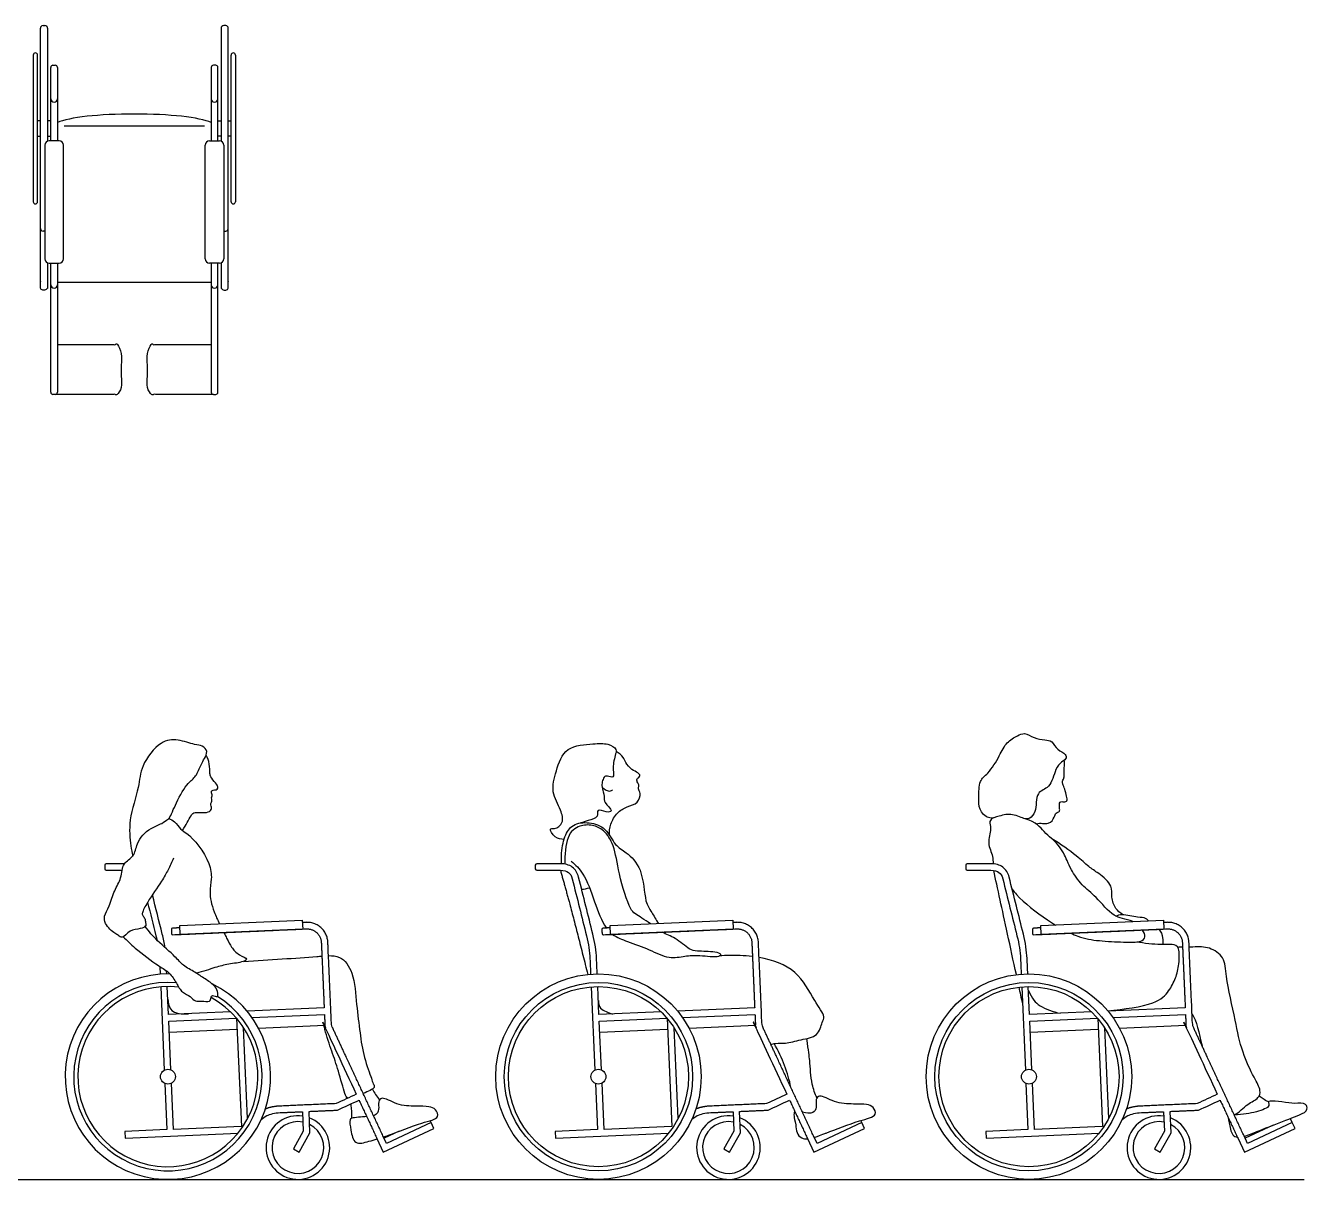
# Model space of a CAD drawing. Header units: millimetres. Extents: x 71.6 to 121.6, y 1.1 to 34.5.
# Drawn here: x 75.735 to 79.448, y 16.104 to 19.447 of the extents above; entities that cross this region are included whole.
import ezdxf

# ---------------------------------------------------------------- set-up
doc = ezdxf.new("R2010")
doc.units = ezdxf.units.MM

msp = doc.modelspace()

# ---------------------------------------------------------------- linework, layer by layer
for p, q in [((75.7774, 19.1717), (75.7691, 19.1717)), ((75.8075, 19.1717), (75.7981, 19.1717)), ((76.2916, 19.1717), (76.301, 19.1717)), ((76.3217, 19.1717), (76.33, 19.1717)), ((75.7691, 19.1273), (75.7774, 19.1273)), ((75.7981, 19.1273), (75.8075, 19.1273)), ((76.301, 19.1273), (76.2916, 19.1273)), ((76.33, 19.1273), (76.3217, 19.1273)), ((76.1233, 16.7209), (76.1243, 16.6987)), ((76.1433, 16.6995), (76.1429, 16.708)), ((76.1259, 16.662), (76.1364, 16.4208)), ((77.3734, 16.662), (77.3839, 16.4208)), ((78.6208, 16.662), (78.6313, 16.4208)), ((76.5996, 16.6014), (76.3761, 16.5916)), ((77.847, 16.6014), (77.6236, 16.5916)), ((79.0945, 16.6014), (78.871, 16.5916)), ((76.9097, 16.2687), (76.9071, 16.2743)), ((78.1572, 16.2687), (78.1544, 16.2746)), ((76.8173, 16.2438), (76.7732, 16.2233)), ((79.3489, 16.261), (79.2681, 16.2233)), ((71.9148, 16.1042), (79.4389, 16.1042))]:
    msp.add_line(p, q)
for points in [[(75.8464, 19.1566), (76.2527, 19.1566)], [(76.2726, 18.703), (76.0496, 18.703), (75.8265, 18.703)], [(76.3281, 16.5895), (76.1485, 16.5817), (76.1449, 16.6628)], [(77.5756, 16.5895), (77.3959, 16.5817), (77.3924, 16.6628)], [(78.8231, 16.5895), (78.6434, 16.5817), (78.6398, 16.6628)], [(76.1554, 16.4217), (76.1493, 16.5626), (76.346, 16.5712), (76.3596, 16.2577), (76.163, 16.2491), (76.1571, 16.3828)], [(76.3902, 16.5731), (76.6004, 16.5823)], [(77.4029, 16.4217), (77.3968, 16.5626), (77.5934, 16.5712), (77.6071, 16.2577), (77.4104, 16.2491), (77.4046, 16.3828)], [(77.6377, 16.5731), (77.8478, 16.5823)], [(78.6504, 16.4217), (78.6442, 16.5626), (78.8409, 16.5712), (78.8546, 16.2577), (78.6579, 16.2491), (78.6521, 16.3828)], [(78.8851, 16.5731), (79.0953, 16.5823)], [(76.1507, 16.5308), (76.3473, 16.5394)], [(76.3777, 16.2803), (76.3663, 16.5431)], [(76.3664, 16.5402), (76.368, 16.5403)], [(76.4093, 16.5421), (76.6018, 16.5505)], [(77.3981, 16.5308), (77.5948, 16.5394)], [(77.6252, 16.2803), (77.6137, 16.5431)], [(77.6138, 16.5402), (77.6155, 16.5403)], [(77.6568, 16.5421), (77.8492, 16.5505)], [(78.6456, 16.5308), (78.8423, 16.5394)], [(78.8727, 16.2803), (78.8612, 16.5431)], [(78.8613, 16.5402), (78.8629, 16.5403)], [(78.9043, 16.5421), (79.0967, 16.5505)], [(76.1381, 16.382), (76.144, 16.2482), (76.0216, 16.2429), (76.0225, 16.2239), (76.3501, 16.2382)], [(77.3856, 16.382), (77.3914, 16.2482), (77.2691, 16.2429), (77.2699, 16.2239), (77.5975, 16.2382)], [(78.633, 16.382), (78.6389, 16.2482), (78.5166, 16.2429), (78.5174, 16.2239), (78.845, 16.2382)], [(76.5367, 16.3003), (76.5392, 16.2435), (76.5104, 16.1928), (76.527, 16.1834)], [(76.527, 16.1834), (76.5584, 16.2388), (76.5558, 16.3011)], [(76.7526, 16.2222), (76.7709, 16.183), (76.9178, 16.2515), (76.9097, 16.2687)], [(76.9097, 16.2687), (76.7801, 16.2083), (76.7699, 16.2302)], [(77.7842, 16.3003), (77.7866, 16.2435), (77.7579, 16.1928), (77.7745, 16.1834)], [(77.7745, 16.1834), (77.8059, 16.2388), (77.8032, 16.3011)], [(78.0001, 16.2222), (78.0184, 16.183), (78.1652, 16.2515), (78.1572, 16.2687)], [(78.1572, 16.2687), (78.0276, 16.2083), (78.0174, 16.2302)], [(79.0317, 16.3003), (79.0341, 16.2435), (79.0053, 16.1928), (79.0219, 16.1834)], [(79.0219, 16.1834), (79.0534, 16.2388), (79.0507, 16.3011)], [(79.2476, 16.2222), (79.2658, 16.183), (79.4127, 16.2515), (79.4047, 16.2687)], [(79.4047, 16.2687), (79.2751, 16.2083), (79.2648, 16.2302)]]:
    msp.add_lwpolyline(points)
for points in [[(76.182, 16.8139), (76.1809, 16.8393), (76.5361, 16.8548), (76.5373, 16.8294)], [(77.4295, 16.8139), (77.4283, 16.8393), (77.7836, 16.8548), (77.7847, 16.8294)], [(78.6769, 16.8139), (78.6758, 16.8393), (79.0311, 16.8548), (79.0322, 16.8294)]]:
    msp.add_lwpolyline(points, close=True)
for centre, radius in [((77.3942, 16.4018), 0.2977), ((78.6417, 16.4018), 0.2977), ((77.3942, 16.4018), 0.2729), ((77.3942, 16.4018), 0.261), ((78.6417, 16.4018), 0.2729), ((78.6417, 16.4018), 0.261), ((76.1468, 16.4018), 0.0216), ((77.3942, 16.4018), 0.0216), ((78.6417, 16.4018), 0.0216)]:
    msp.add_circle(centre, radius)
for centre, radius, start, end in [((75.7849, 19.4397), 0.00748, 90, 180), ((75.7906, 19.4397), 0.00748, 0, 90), ((76.3085, 19.4397), 0.00748, 90, 180), ((76.3142, 19.4397), 0.00748, 0, 90), ((75.7628, 19.362), 0.00635, 90, 180), ((75.7628, 19.362), 0.00635, 0, 90), ((76.3363, 19.362), 0.00635, 90, 180), ((76.3363, 19.362), 0.00635, 0, 90), ((75.8138, 19.326), 0.00635, 90, 180), ((75.8202, 19.326), 0.00635, 360, 90), ((76.2789, 19.326), 0.00635, 90, 180), ((76.2853, 19.326), 0.00635, 0, 90), ((75.817, 19.2353), 0.00952, 180, 0), ((76.2821, 19.2353), 0.00952, 180, 0), ((75.8027, 19.1006), 0.0127, 90, 180), ((75.8313, 19.1006), 0.0127, 0, 90), ((76.2678, 19.1006), 0.0127, 90, 180), ((76.2964, 19.1006), 0.0127, 0, 90), ((75.7628, 18.937), 0.00635, 180, 270), ((75.7628, 18.937), 0.00635, 270, 0), ((76.3363, 18.937), 0.00635, 180, 270), ((76.3363, 18.937), 0.00635, 270, 0), ((75.7849, 18.8593), 0.00748, 180, 270), ((76.3142, 18.8593), 0.00748, 270, 0), ((75.8027, 18.7717), 0.0127, 180, 270), ((75.8313, 18.7717), 0.0127, 270, 0), ((76.2678, 18.7717), 0.0127, 180, 270), ((76.2964, 18.7717), 0.0127, 270, 0), ((75.817, 18.6958), 0.00952, 180, 0), ((76.2821, 18.6958), 0.00952, 180, 0), ((75.8138, 18.3848), 0.00635, 180, 270), ((75.8202, 18.3848), 0.00635, 270, 0), ((76.2789, 18.3848), 0.00635, 180, 270), ((76.2853, 18.3848), 0.00635, 270, 0), ((75.968, 17.0145), 0.00416, 90, 180), ((77.2155, 17.0145), 0.00416, 90, 180), ((78.463, 17.0145), 0.00416, 90, 180), ((75.968, 17.0038), 0.00416, 180, 270), ((77.2155, 17.0038), 0.00416, 180, 270), ((78.463, 17.0038), 0.00416, 180, 270), ((76.1603, 16.8284), 0.00356, 92.5, 182.5), ((77.4078, 16.8284), 0.00356, 92.5, 182.5), ((78.6552, 16.8284), 0.00356, 92.5, 182.5), ((76.1608, 16.8165), 0.00356, 182.5, 272.5), ((77.4083, 16.8165), 0.00356, 182.5, 272.5), ((78.6558, 16.8165), 0.00356, 182.5, 272.5), ((76.1468, 16.4018), 0.2977, 88.8567, 64.547), ((76.1468, 16.4018), 0.2729, 84.9434, 58.2647), ((76.1468, 16.4018), 0.261, 83.0907, 61.3787), ((76.5234, 16.1964), 0.0922, 81.348, 68.9308), ((76.5234, 16.1964), 0.075, 78.7513, 63.0541), ((77.7709, 16.1964), 0.0922, 81.348, 68.9308), ((77.7709, 16.1964), 0.075, 78.7513, 63.0541), ((79.0183, 16.1964), 0.0922, 81.348, 68.9308), ((79.0183, 16.1964), 0.075, 78.7513, 63.0541), ((79.3941, 16.2739), 0.00739, 25, 57.8513)]:
    msp.add_arc(centre, radius, start, end)
for points, degree in [([(75.7774, 18.8593), (75.7774, 19.1495), (75.7774, 19.4397)], 2), ([(75.7849, 19.4471), (75.7877, 19.4471), (75.7906, 19.4471)], 2), ([(75.7981, 19.4397), (75.7981, 19.2761), (75.7981, 19.1125)], 2), ([(76.301, 19.4397), (76.301, 19.2761), (76.301, 19.1125)], 2), ([(76.3142, 19.4471), (76.3114, 19.4471), (76.3085, 19.4471)], 2), ([(76.3217, 18.8593), (76.3217, 19.1495), (76.3217, 19.4397)], 2), ([(75.7564, 19.362), (75.7564, 19.1495), (75.7564, 18.937)], 2), ([(75.7691, 18.937), (75.7691, 19.1495), (75.7691, 19.362)], 2), ([(76.33, 18.937), (76.33, 19.1495), (76.33, 19.362)], 2), ([(76.3427, 19.362), (76.3427, 19.1495), (76.3427, 18.937)], 2), ([(75.8075, 19.1133), (75.8075, 19.2197), (75.8075, 19.326)], 2), ([(75.8138, 19.3324), (75.817, 19.3324), (75.8202, 19.3324)], 2), ([(75.8265, 19.326), (75.8265, 19.2197), (75.8265, 19.1133)], 2), ([(76.2726, 19.326), (76.2726, 19.2197), (76.2726, 19.1133)], 2), ([(76.2853, 19.3324), (76.2821, 19.3324), (76.2789, 19.3324)], 2), ([(76.2916, 19.1133), (76.2916, 19.2197), (76.2916, 19.326)], 2), ([(76.0496, 19.1907), (75.9472, 19.1913), (75.8607, 19.1813), (75.8265, 19.1664)], 3), ([(76.2726, 19.1664), (76.2384, 19.1813), (76.1519, 19.1913), (76.0496, 19.1907)], 3), ([(75.79, 19.1006), (75.79, 18.9362), (75.79, 18.7717)], 2), ([(75.8313, 19.1133), (75.817, 19.1133), (75.8027, 19.1133)], 2), ([(75.844, 18.7717), (75.844, 18.9362), (75.844, 19.1006)], 2), ([(76.2551, 18.7717), (76.2551, 18.9362), (76.2551, 19.1006)], 2), ([(76.2678, 19.1133), (76.2821, 19.1133), (76.2964, 19.1133)], 2), ([(76.3091, 19.1006), (76.3091, 18.9362), (76.3091, 18.7717)], 2), ([(75.79, 18.8518), (75.7875, 18.8518), (75.7849, 18.8518)], 2), ([(76.3091, 18.8518), (76.3116, 18.8518), (76.3142, 18.8518)], 2), ([(75.8027, 18.759), (75.817, 18.759), (75.8313, 18.759)], 2), ([(75.8075, 18.3848), (75.8075, 18.5719), (75.8075, 18.759)], 2), ([(75.8265, 18.759), (75.8265, 18.5719), (75.8265, 18.3848)], 2), ([(76.2964, 18.759), (76.2821, 18.759), (76.2678, 18.759)], 2), ([(76.2726, 18.759), (76.2726, 18.5719), (76.2726, 18.3848)], 2), ([(76.2916, 18.3848), (76.2916, 18.5719), (76.2916, 18.759)], 2), ([(75.8202, 18.3785), (75.817, 18.3785), (75.8138, 18.3785)], 2), ([(76.2789, 18.3785), (76.2821, 18.3785), (76.2853, 18.3785)], 2), ([(75.9639, 17.0145), (75.9639, 17.0127), (75.9639, 17.0091), (75.9639, 17.0055), (75.9639, 17.0038)], 3), ([(76.021, 17.0186), (76.0034, 17.0186), (75.9857, 17.0186), (75.968, 17.0186)], 3), ([(77.2113, 17.0145), (77.2113, 17.0127), (77.2113, 17.0091), (77.2113, 17.0055), (77.2113, 17.0038)], 3), ([(77.2841, 17.0186), (77.2612, 17.0186), (77.2384, 17.0186), (77.2155, 17.0186)], 3), ([(78.4588, 17.0145), (78.4588, 17.0127), (78.4588, 17.0091), (78.4588, 17.0055), (78.4588, 17.0038)], 3), ([(78.5316, 17.0186), (78.5087, 17.0186), (78.4858, 17.0186), (78.463, 17.0186)], 3), ([(75.968, 16.9996), (75.9834, 16.9996), (75.9988, 16.9996), (76.0142, 16.9996)], 3), ([(77.2155, 16.9996), (77.2384, 16.9996), (77.2612, 16.9996), (77.2841, 16.9996)], 3), ([(77.2841, 16.9996), (77.3167, 16.8851), (77.3634, 16.6979)], 2), ([(77.3184, 16.9752), (77.3327, 16.918), (77.3461, 16.864), (77.3596, 16.8101)], 3), ([(77.378, 16.8147), (77.3646, 16.8686), (77.3511, 16.9226), (77.3369, 16.9798)], 3), ([(78.463, 16.9996), (78.4858, 16.9996), (78.5087, 16.9996), (78.5316, 16.9996)], 3), ([(78.5659, 16.9752), (78.5801, 16.918), (78.5936, 16.864), (78.607, 16.8101)], 3), ([(78.6255, 16.8147), (78.6121, 16.8686), (78.5986, 16.9226), (78.5843, 16.9798)], 3), ([(77.3456, 16.9447), (77.3532, 16.9455), (77.3611, 16.9469), (77.3686, 16.9488)], 3), ([(76.088, 16.9067), (76.0961, 16.8741), (76.1041, 16.8421), (76.1121, 16.8101)], 3), ([(76.1306, 16.8147), (76.1212, 16.8523), (76.1118, 16.89), (76.1021, 16.9288)], 3), ([(76.1568, 16.8283), (76.1569, 16.8253), (76.1572, 16.8193), (76.1573, 16.8164)], 2), ([(76.1812, 16.8329), (76.1707, 16.8325), (76.1602, 16.832)], 2), ([(76.161, 16.813), (76.3546, 16.8214), (76.5481, 16.8299)], 2), ([(77.4042, 16.8283), (77.4044, 16.8253), (77.4046, 16.8193), (77.4047, 16.8164)], 2), ([(77.4286, 16.8329), (77.4181, 16.8325), (77.4076, 16.832)], 2), ([(77.4085, 16.813), (77.602, 16.8214), (77.7956, 16.8299)], 2), ([(78.6517, 16.8283), (78.6518, 16.8253), (78.6521, 16.8193), (78.6522, 16.8164)], 2), ([(78.6761, 16.8329), (78.6656, 16.8325), (78.6551, 16.832)], 2), ([(78.6559, 16.813), (78.8495, 16.8214), (79.0431, 16.8299)], 2), ([(76.1121, 16.8101), (76.1132, 16.8058), (76.1141, 16.8016), (76.115, 16.7974)], 3), ([(76.1383, 16.7758), (76.1365, 16.7883), (76.1339, 16.8013), (76.1306, 16.8147)], 3), ([(76.5913, 16.7903), (76.5954, 16.6958), (76.5996, 16.6014)], 2), ([(77.3596, 16.8101), (77.3655, 16.7863), (77.3689, 16.7641), (77.3698, 16.7433)], 3), ([(77.3888, 16.7441), (77.3879, 16.7662), (77.3843, 16.7897), (77.378, 16.8147)], 3), ([(77.5846, 16.8207), (77.5858, 16.819), (77.5869, 16.8174), (77.5881, 16.8158)], 3), ([(77.8388, 16.7903), (77.8429, 16.6958), (77.847, 16.6014)], 2), ([(78.607, 16.8101), (78.6129, 16.7863), (78.6164, 16.7641), (78.6173, 16.7433)], 3), ([(78.6363, 16.7441), (78.6353, 16.7662), (78.6317, 16.7897), (78.6255, 16.8147)], 3), ([(79.0862, 16.7903), (79.0904, 16.6958), (79.0945, 16.6014)], 2), ([(79.0868, 16.7769), (79.0822, 16.7768), (79.0776, 16.7766), (79.073, 16.7764)], 3), ([(77.3698, 16.7433), (77.3704, 16.7284), (77.3711, 16.7135), (77.3717, 16.6987)], 3), ([(77.3908, 16.6995), (77.3901, 16.7144), (77.3895, 16.7293), (77.3888, 16.7441)], 3), ([(78.6173, 16.7433), (78.6179, 16.7284), (78.6186, 16.7135), (78.6192, 16.6987)], 3), ([(78.6382, 16.6995), (78.6376, 16.7144), (78.6369, 16.7293), (78.6363, 16.7441)], 3), ([(78.6228, 16.6159), (78.6197, 16.6305), (78.6164, 16.6457), (78.613, 16.6612)], 3), ([(76.1465, 16.6266), (76.1486, 16.5827), (76.1767, 16.5827), (76.2064, 16.5842)], 3), ([(76.6926, 16.351), (76.6731, 16.3419), (76.6537, 16.3329), (76.6342, 16.3237)], 3), ([(77.94, 16.351), (77.9206, 16.3419), (77.9011, 16.3329), (77.8817, 16.3237)], 3), ([(79.1875, 16.351), (79.168, 16.3419), (79.1486, 16.3329), (79.1291, 16.3237)], 3), ([(76.4717, 16.3165), (76.4472, 16.3155), (76.4293, 16.308)], 2), ([(76.6342, 16.3237), (76.553, 16.3201), (76.4717, 16.3165)], 2), ([(76.5558, 16.3011), (76.5971, 16.3029), (76.6384, 16.3047)], 2), ([(76.6384, 16.3047), (76.6592, 16.3144), (76.6799, 16.3241), (76.7006, 16.3337)], 3), ([(76.7006, 16.3337), (76.7266, 16.278), (76.7526, 16.2222)], 2), ([(77.7192, 16.3165), (77.6947, 16.3155), (77.6767, 16.308)], 2), ([(77.8817, 16.3237), (77.8004, 16.3201), (77.7192, 16.3165)], 2), ([(77.8032, 16.3011), (77.8446, 16.3029), (77.8859, 16.3047)], 2), ([(77.8859, 16.3047), (77.9066, 16.3144), (77.9274, 16.3241), (77.9481, 16.3337)], 3), ([(77.9481, 16.3337), (77.9741, 16.278), (78.0001, 16.2222)], 2), ([(78.9666, 16.3165), (78.9421, 16.3155), (78.9242, 16.308)], 2), ([(79.1291, 16.3237), (79.0479, 16.3201), (78.9666, 16.3165)], 2), ([(79.0507, 16.3011), (79.092, 16.3029), (79.1334, 16.3047)], 2), ([(79.1334, 16.3047), (79.1541, 16.3144), (79.1748, 16.3241), (79.1955, 16.3337)], 3), ([(79.1955, 16.3337), (79.2216, 16.278), (79.2476, 16.2222)], 2), ([(76.4173, 16.2775), (76.4216, 16.2821), (76.4268, 16.2858), (76.4332, 16.2888)], 3), ([(76.4332, 16.2888), (76.4431, 16.2937), (76.4561, 16.2968), (76.4725, 16.2975)], 3), ([(76.4725, 16.2975), (76.5046, 16.2989), (76.5367, 16.3003)], 2), ([(77.6647, 16.2775), (77.6691, 16.2821), (77.6743, 16.2858), (77.6806, 16.2888)], 3), ([(77.6806, 16.2888), (77.6906, 16.2937), (77.7036, 16.2968), (77.72, 16.2975)], 3), ([(77.72, 16.2975), (77.7521, 16.2989), (77.7842, 16.3003)], 2), ([(78.9122, 16.2775), (78.9165, 16.2821), (78.9217, 16.2858), (78.9281, 16.2888)], 3), ([(78.9281, 16.2888), (78.938, 16.2937), (78.951, 16.2968), (78.9675, 16.2975)], 3), ([(78.9675, 16.2975), (78.9996, 16.2989), (79.0317, 16.3003)], 2), ([(79.4047, 16.2687), (79.4027, 16.2729), (79.4008, 16.277)], 2)]:
    msp.add_open_spline(points, degree=degree)
for points, weights, knots in [([(75.7981, 18.7599), (75.7981, 18.7252), (75.7981, 18.6881), (75.7981, 18.6806), (75.7849, 18.6806), (75.7774, 18.6806), (75.7774, 18.6881), (75.7774, 18.7803), (75.7776, 18.8593)], [1, 1, 1, 0.707106781187, 1, 0.707106781187, 1, 1, 0.924778180912], [3.18044, 3.18044, 3.18044, 3.948312, 3.948312, 4.009922, 4.009922, 4.048558, 4.048558, 5.956621, 5.956621, 5.956621]), ([(76.301, 18.7599), (76.301, 18.7252), (76.301, 18.6881), (76.301, 18.6806), (76.3142, 18.6806), (76.3217, 18.6806), (76.3217, 18.6881), (76.3217, 18.7803), (76.3215, 18.8593)], [1, 1, 1, 0.707106781187, 1, 0.707106781187, 1, 1, 0.924778180912], [3.18044, 3.18044, 3.18044, 3.948312, 3.948312, 4.009922, 4.009922, 4.048558, 4.048558, 5.956621, 5.956621, 5.956621]), ([(75.8265, 18.523), (75.9143, 18.5231), (76.0008, 18.5231), (76.0115, 18.5231), (76.0115, 18.5123), (76.0115, 18.4508), (76.0115, 18.3893), (76.0115, 18.3785), (76.0008, 18.3785), (75.9143, 18.3785), (75.8202, 18.3785)], [0.958261583788, 1, 1, 0.707106781187, 1, 1, 1, 0.707106781187, 1, 1, 1], [0, 0, 0, 3.383725, 3.383725, 3.439271, 3.439271, 3.843325, 3.843325, 3.898871, 3.898871, 7.282596, 7.282596, 7.282596]), ([(76.2789, 18.3785), (76.1848, 18.3785), (76.0983, 18.3785), (76.0876, 18.3785), (76.0876, 18.3893), (76.0876, 18.4508), (76.0876, 18.5123), (76.0876, 18.5231), (76.0983, 18.5231), (76.1848, 18.5231), (76.2726, 18.523)], [1, 1, 1, 0.707106781187, 1, 1, 1, 0.707106781187, 1, 1, 0.958261583788], [-7.333824, -7.333824, -7.333824, -3.950099, -3.950099, -3.894552, -3.894552, -3.490499, -3.490499, -3.434952, -3.434952, -0.051227, -0.051227, -0.051227]), ([(76.7699, 16.2302), (76.6954, 16.3901), (76.6209, 16.5499), (76.6156, 16.6705), (76.6103, 16.7911), (76.6077, 16.8515), (76.5473, 16.8489), (76.5419, 16.8487), (76.5364, 16.8484)], [1, 1, 1, 1, 1, 0.707106781187, 1, 1, 1], [2.221813, 2.221813, 2.221813, 3.786974, 3.786974, 4.181544, 4.181544, 4.536545, 4.536545, 4.568373, 4.568373, 4.568373]), ([(78.0174, 16.2302), (77.9429, 16.3901), (77.8683, 16.5499), (77.8631, 16.6705), (77.8578, 16.7911), (77.8552, 16.8515), (77.7948, 16.8489), (77.7893, 16.8487), (77.7839, 16.8484)], [1, 1, 1, 1, 1, 0.707106781187, 1, 1, 1], [2.221813, 2.221813, 2.221813, 3.786974, 3.786974, 4.181544, 4.181544, 4.536545, 4.536545, 4.568373, 4.568373, 4.568373]), ([(79.2648, 16.2302), (79.1903, 16.3901), (79.1158, 16.5499), (79.1105, 16.6705), (79.1053, 16.7911), (79.1026, 16.8515), (79.0422, 16.8489), (79.0368, 16.8487), (79.0313, 16.8484)], [1, 1, 1, 1, 1, 0.707106781187, 1, 1, 1], [2.221813, 2.221813, 2.221813, 3.786974, 3.786974, 4.181544, 4.181544, 4.536545, 4.536545, 4.568373, 4.568373, 4.568373])]:
    msp.add_rational_spline(points, weights, degree=2, knots=knots)
for points, degree, knots in [([(78.6308, 17.1491), (78.6362, 17.148), (78.6448, 17.1498), (78.6652, 17.1686), (78.6594, 17.2295), (78.705, 17.2361), (78.7171, 17.2924), (78.7341, 17.3139), (78.7503, 17.3206), (78.7497, 17.3392), (78.7221, 17.3469), (78.7103, 17.3759), (78.6868, 17.3771), (78.6567, 17.3822), (78.6289, 17.3999), (78.6077, 17.3895), (78.5745, 17.3707), (78.5571, 17.3314), (78.5252, 17.2794), (78.4954, 17.2604), (78.4975, 17.2105), (78.4948, 17.1765), (78.5241, 17.1451), (78.5563, 17.1578), (78.5936, 17.166), (78.6217, 17.1511), (78.6308, 17.1491)], 3, [0, 0, 0, 0, 0.212549, 0.497345, 0.911231, 1.259934, 1.677952, 1.978856, 2.204139, 2.409428, 2.70538, 3.010762, 3.276931, 3.603308, 3.923548, 4.192276, 4.540131, 4.920702, 5.367355, 5.698876, 6.084336, 6.423017, 6.763896, 7.089432, 7.451695, 7.812131, 7.812131, 7.812131, 7.812131]), ([(76.1627, 17.0348), (76.1582, 17.0233), (76.1473, 16.9996), (76.1286, 16.9675), (76.0887, 16.9099), (76.0717, 16.8784), (76.0729, 16.868), (76.0813, 16.8606), (76.081, 16.8479), (76.0855, 16.8377), (76.0652, 16.8287), (76.0366, 16.8285), (76.0155, 16.7997), (76.0029, 16.8124), (75.9922, 16.8156), (75.9627, 16.8443), (75.9612, 16.8674), (75.9782, 16.8969), (75.9906, 16.9419), (76.0134, 16.9759), (76.0141, 17.0221), (76.0505, 17.0378), (76.056, 17.0771), (76.0733, 17.1027), (76.097, 17.1228), (76.1284, 17.1336), (76.1457, 17.1475), (76.1527, 17.1514), (76.1715, 17.1987), (76.2027, 17.253), (76.2288, 17.2698), (76.2426, 17.3063), (76.2524, 17.3228), (76.264, 17.3442), (76.2462, 17.3626), (76.2228, 17.3626), (76.1752, 17.3814), (76.1226, 17.3754), (76.0665, 17.3027), (76.0649, 17.2397), (76.0312, 17.1473), (76.0377, 17.0771), (76.0427, 17.0503), (76.0449, 17.0411)], 3, [0, 0, 0, 0, 0.348939, 0.703776, 1.189588, 1.524868, 1.69074, 1.872435, 2.073932, 2.241803, 2.483745, 2.798098, 3.10669, 3.305058, 3.503636, 3.859415, 4.124284, 4.450914, 4.843259, 5.211562, 5.578808, 5.912543, 6.259353, 6.575451, 6.891479, 7.225303, 7.484248, 7.63599, 8.033566, 8.495097, 8.811104, 9.156104, 9.416485, 9.677775, 9.935003, 10.20912, 10.610624, 11.015755, 11.537646, 11.996707, 12.560551, 13.056779, 13.31619, 13.31619, 13.31619, 13.31619]), ([(77.2946, 17.0894), (77.2858, 17.0895), (77.2688, 17.0915), (77.2485, 17.1238), (77.2695, 17.1177), (77.2955, 17.1378), (77.2857, 17.1768), (77.2553, 17.2267), (77.2715, 17.2875), (77.2962, 17.3618), (77.3786, 17.3655), (77.4193, 17.3692), (77.4497, 17.3522), (77.4445, 17.3388), (77.4398, 17.3193), (77.4333, 17.2962), (77.4422, 17.2645), (77.4196, 17.2742), (77.4099, 17.2708), (77.4047, 17.255), (77.4037, 17.241), (77.4128, 17.2127), (77.4087, 17.1959), (77.44, 17.1706), (77.4159, 17.1662), (77.3872, 17.181), (77.3963, 17.1512), (77.3627, 17.1442), (77.35, 17.1387), (77.3426, 17.1369)], 3, [0, 0, 0, 0, 0.295374, 0.588176, 0.787241, 1.088694, 1.432896, 1.862128, 2.312033, 2.792962, 3.284829, 3.662629, 3.962999, 4.192135, 4.192135, 4.610597, 4.88521, 5.115042, 5.291378, 5.512145, 5.733089, 6.036517, 6.278565, 6.58619, 6.803764, 7.085925, 7.321607, 7.628573, 7.902904, 7.902904, 7.902904, 7.902904]), ([(76.1893, 17.1148), (76.1949, 17.1245), (76.203, 17.138), (76.2132, 17.1577), (76.221, 17.168), (76.2422, 17.1675), (76.264, 17.166), (76.2761, 17.178), (76.2687, 17.1932), (76.2762, 17.2012), (76.2714, 17.2099), (76.2774, 17.2147), (76.2717, 17.2263), (76.2733, 17.2312), (76.2822, 17.2325), (76.2904, 17.2338), (76.2931, 17.2417), (76.2851, 17.2533), (76.2697, 17.27), (76.2682, 17.2804), (76.2686, 17.309), (76.2618, 17.3254), (76.2576, 17.3336)], 3, [0.031247, 0.031247, 0.031247, 0.031247, 0.291504, 0.564998, 0.758034, 1.013862, 1.283338, 1.492301, 1.70914, 1.883205, 2.044448, 2.184374, 2.361232, 2.476755, 2.643046, 2.801657, 2.960737, 3.177365, 3.446057, 3.630445, 3.928699, 4.229222, 4.229222, 4.229222, 4.229222]), ([(77.4264, 17.1011), (77.4257, 17.1119), (77.4277, 17.134), (77.4472, 17.1679), (77.4765, 17.185), (77.5098, 17.1922), (77.5182, 17.2227), (77.5083, 17.2349), (77.5128, 17.2452), (77.5078, 17.2532), (77.504, 17.2631), (77.5111, 17.2686), (77.5162, 17.2745), (77.508, 17.284), (77.4903, 17.29), (77.4717, 17.312), (77.4678, 17.3276), (77.4533, 17.3396), (77.4454, 17.3435)], 3, [0, 0, 0, 0, 0.326597, 0.677291, 1.009469, 1.333239, 1.627746, 1.841185, 2.01639, 2.189852, 2.365439, 2.527337, 2.671835, 2.851301, 3.104075, 3.40352, 3.635009, 3.928552, 3.928552, 3.928552, 3.928552]), ([(78.662, 17.1347), (78.6705, 17.136), (78.6751, 17.1362), (78.6855, 17.1347), (78.7034, 17.1339), (78.7159, 17.1531), (78.7187, 17.1664), (78.7322, 17.1699), (78.7299, 17.1808), (78.729, 17.2007), (78.7426, 17.1974), (78.7547, 17.1995), (78.7499, 17.2155), (78.7466, 17.2343), (78.7391, 17.2489), (78.7377, 17.2584), (78.7458, 17.2647), (78.7427, 17.2963), (78.7455, 17.3049), (78.7447, 17.3141), (78.7436, 17.3182)], 3, [0, 0, 0, 0, 0.205278, 0.205278, 0.382147, 0.681334, 0.895013, 1.09093, 1.279028, 1.517262, 1.715914, 1.901421, 2.118711, 2.387886, 2.629429, 2.801603, 2.969081, 3.438184, 3.62146, 3.834739, 3.834739, 3.834739, 3.834739]), ([(77.435, 17.2328), (77.4324, 17.2307), (77.4262, 17.2249), (77.4097, 17.2342), (77.4051, 17.2409)], 3, [0, 0, 0, 0, 0.1809381, 0.4635663, 0.4635663, 0.4635663, 0.4635663]), ([(76.1491, 17.1498), (76.155, 17.1472), (76.1675, 17.1417), (76.184, 17.1161), (76.2121, 17.104), (76.2657, 17.036), (76.2753, 16.9775), (76.2654, 16.9342), (76.2749, 16.8909), (76.2906, 16.8558), (76.2962, 16.8443)], 3, [0, 0, 0, 0, 0.251963, 0.559057, 0.871857, 1.807584, 2.231761, 2.566114, 2.995709, 3.219195, 3.219195, 3.219195, 3.219195]), ([(77.287, 17.0186), (77.2868, 17.0264), (77.2871, 17.0557), (77.2937, 17.0967), (77.3181, 17.1358), (77.3688, 17.1406), (77.4175, 17.1242), (77.4408, 17.0707), (77.477, 17.052), (77.5247, 17.0042), (77.5272, 16.9089), (77.5453, 16.8838), (77.561, 16.857), (77.5682, 16.8454)], 3, [0.645983, 0.645983, 0.645983, 0.645983, 0.805155, 1.233735, 1.600276, 1.990733, 2.39118, 2.810481, 3.170046, 3.629672, 4.17264, 4.526064, 4.787366, 4.787366, 4.787366, 4.787366]), ([(77.5454, 16.8444), (77.5269, 16.8575), (77.5004, 16.8728), (77.4836, 16.8884), (77.4512, 16.9922), (77.4425, 17.0691), (77.4124, 17.1163), (77.3775, 17.1325), (77.3379, 17.1308), (77.3009, 17.1049), (77.2964, 17.0443), (77.297, 17.0176)], 3, [6.249398, 6.249398, 6.249398, 6.249398, 6.644706, 6.918426, 7.510648, 8.041874, 8.455802, 8.803594, 9.154062, 9.555086, 9.951292, 9.951292, 9.951292, 9.951292]), ([(78.5385, 17.1518), (78.5343, 17.1492), (78.524, 17.1411), (78.5355, 17.1189), (78.518, 17.0772), (78.5371, 17.0474), (78.5378, 17.026), (78.5377, 17.0184)], 3, [0, 0, 0, 0, 0.223279, 0.484176, 0.86155, 1.222611, 1.402635, 1.402635, 1.402635, 1.402635]), ([(78.943, 16.8509), (78.9198, 16.8595), (78.8843, 16.8621), (78.8378, 16.9245), (78.7953, 16.9538), (78.7632, 17.0007), (78.7527, 17.0275), (78.7294, 17.0765), (78.6866, 17.1064), (78.6632, 17.1397), (78.6308, 17.1491)], 3, [3.877084, 3.877084, 3.877084, 3.877084, 4.289334, 4.797478, 5.237617, 5.668839, 5.990022, 6.415782, 6.845051, 7.211888, 7.211888, 7.211888, 7.211888]), ([(78.9129, 16.8719), (78.9055, 16.8762), (78.8914, 16.8872), (78.8786, 16.9223), (78.8864, 16.9566), (78.8431, 16.9917), (78.814, 17.0097), (78.7786, 17.044), (78.7328, 17.0759), (78.7084, 17.0907)], 3, [0, 0, 0, 0, 0.293789, 0.63311, 0.957584, 1.36761, 1.712698, 2.111796, 2.648761, 2.648761, 2.648761, 2.648761]), ([(77.3369, 16.9798), (77.3338, 16.9919), (77.3277, 17.0022), (77.3184, 17.0089), (77.3092, 17.0156), (77.2974, 17.0186), (77.2841, 17.0186)], 3, [13.6211591, 13.6211591, 13.6211591, 13.6211591, 13.7242037, 13.7242037, 13.7242037, 13.8272484, 13.8272484, 13.8272484, 13.8272484]), ([(77.315, 17.0264), (77.3279, 17.0154), (77.3544, 16.9905), (77.3817, 16.9132), (77.403, 16.8525), (77.4175, 16.8324)], 3, [0, 0, 0, 0, 0.408277, 0.942576, 1.423902, 1.423902, 1.423902, 1.423902]), ([(78.5843, 16.9798), (78.5813, 16.9919), (78.5751, 17.0022), (78.5659, 17.0089), (78.5566, 17.0156), (78.5449, 17.0186), (78.5316, 17.0186)], 3, [13.6211591, 13.6211591, 13.6211591, 13.6211591, 13.7242037, 13.7242037, 13.7242037, 13.8272484, 13.8272484, 13.8272484, 13.8272484]), ([(77.2841, 16.9996), (77.2946, 16.9996), (77.302, 16.9973), (77.3072, 16.9935), (77.3125, 16.9897), (77.3162, 16.9841), (77.3184, 16.9752)], 3, [14.4087141, 14.4087141, 14.4087141, 14.4087141, 14.5117588, 14.5117588, 14.5117588, 14.6148034, 14.6148034, 14.6148034, 14.6148034]), ([(78.5316, 16.9996), (78.542, 16.9996), (78.5494, 16.9973), (78.5547, 16.9935), (78.5599, 16.9897), (78.5636, 16.9841), (78.5659, 16.9752)], 3, [14.4087141, 14.4087141, 14.4087141, 14.4087141, 14.5117588, 14.5117588, 14.5117588, 14.6148034, 14.6148034, 14.6148034, 14.6148034]), ([(78.6052, 16.6973), (78.5879, 16.7768), (78.5577, 16.9164), (78.5456, 16.9718), (78.5397, 16.9991)], 3, [0.260049, 0.260049, 0.260049, 0.260049, 0.998296, 1.505432, 1.505432, 1.505432, 1.505432]), ([(78.593, 16.9452), (78.5968, 16.94), (78.6213, 16.9097), (78.6704, 16.8721), (78.7113, 16.8459), (78.7192, 16.8412)], 3, [0.3615884, 0.3615884, 0.3615884, 0.3615884, 0.4911889, 1.1136946, 1.2641174, 1.2641174, 1.2641174, 1.2641174]), ([(78.8935, 16.8672), (78.8995, 16.8695), (78.9117, 16.8756), (78.957, 16.8621), (78.9761, 16.865), (78.9857, 16.8558), (78.9884, 16.8529)], 3, [0, 0, 0, 0, 0.255484, 0.646426, 0.931617, 1.045746, 1.045746, 1.045746, 1.045746]), ([(76.0173, 16.8069), (76.0286, 16.7957), (76.0501, 16.7745), (76.119, 16.7218), (76.1516, 16.7048), (76.1717, 16.6733), (76.1864, 16.6444), (76.2124, 16.6366), (76.2257, 16.6174), (76.2433, 16.6226), (76.27, 16.6159), (76.2713, 16.6316), (76.2753, 16.6401), (76.2939, 16.6275), (76.2906, 16.6515), (76.2821, 16.6665), (76.2535, 16.6856), (76.2258, 16.7046), (76.1898, 16.723), (76.1685, 16.7507), (76.1145, 16.7951), (76.0921, 16.8225), (76.0807, 16.8369)], 3, [0, 0, 0, 0, 0.394578, 0.92223, 1.28169, 1.623677, 1.943577, 2.23395, 2.489838, 2.727154, 3.002934, 3.200818, 3.349425, 3.561614, 3.785927, 4.03377, 4.361355, 4.701907, 5.063248, 5.405127, 5.877276, 6.302194, 6.302194, 6.302194, 6.302194]), ([(78.7625, 16.8176), (78.7696, 16.8143), (78.7988, 16.8021), (78.8448, 16.7947), (78.9135, 16.7918), (78.9647, 16.79), (78.9809, 16.805), (78.9755, 16.8199), (78.9711, 16.8267)], 3, [1.548594, 1.548594, 1.548594, 1.548594, 1.693925, 2.158817, 2.647966, 3.058011, 3.297527, 3.530143, 3.530143, 3.530143, 3.530143]), ([(79.0179, 16.8288), (79.0247, 16.8221), (79.0303, 16.8037), (79.0301, 16.7911), (79.0291, 16.7846)], 3, [1.4789437, 1.4789437, 1.4789437, 1.4789437, 1.783077, 2.0539604, 2.0539604, 2.0539604, 2.0539604]), ([(76.3091, 16.8194), (76.3123, 16.8122), (76.3216, 16.7944), (76.3307, 16.7763), (76.3493, 16.7547), (76.3812, 16.7428), (76.3623, 16.7326), (76.3212, 16.7286), (76.2832, 16.7181), (76.2487, 16.7065), (76.2292, 16.7017)], 3, [3.403291, 3.403291, 3.403291, 3.403291, 3.519889, 3.836943, 4.196293, 4.483782, 4.680592, 5.052357, 5.419224, 5.843481, 5.843481, 5.843481, 5.843481]), ([(77.4353, 16.8141), (77.4482, 16.8046), (77.4833, 16.7919), (77.5406, 16.7712), (77.5975, 16.7419), (77.6455, 16.7519), (77.6853, 16.755), (77.7409, 16.7463), (77.7528, 16.7576), (77.7288, 16.7643), (77.6808, 16.7647), (77.6574, 16.7691), (77.6164, 16.8059), (77.5908, 16.8138), (77.579, 16.8204)], 3, [1.601029, 1.601029, 1.601029, 1.601029, 1.950101, 2.417879, 2.857742, 3.246721, 3.624248, 4.04734, 4.210226, 4.455267, 4.859919, 5.145362, 5.534542, 5.900685, 5.900685, 5.900685, 5.900685]), ([(78.8703, 16.5925), (78.9168, 16.5973), (79.0127, 16.6098), (79.0473, 16.6491), (79.0675, 16.6856), (79.0772, 16.7269), (79.0789, 16.7786), (79.0581, 16.7865), (79.0223, 16.7829), (78.9759, 16.7879), (78.9529, 16.7919)], 3, [5.255551, 5.255551, 5.255551, 5.255551, 5.806053, 6.258156, 6.666347, 7.042957, 7.422561, 7.758752, 8.11716, 8.604645, 8.604645, 8.604645, 8.604645]), ([(76.3665, 16.7358), (76.4037, 16.7381), (76.4767, 16.7431), (76.553, 16.7474), (76.5883, 16.7509), (76.593, 16.7513)], 3, [0, 0, 0, 0, 0.604747, 1.179017, 1.270289, 1.270289, 1.270289, 1.270289]), ([(76.612, 16.7524), (76.6237, 16.7526), (76.6535, 16.7493), (76.687, 16.7009), (76.6928, 16.6101), (76.7033, 16.5295), (76.7128, 16.4596), (76.7366, 16.3985), (76.7405, 16.3823), (76.75, 16.3682), (76.727, 16.359), (76.7126, 16.3532)], 3, [1.397289, 1.397289, 1.397289, 1.397289, 1.640648, 2.077931, 2.625074, 3.144216, 3.634553, 4.088904, 4.321303, 4.510211, 4.83134, 4.83134, 4.83134, 4.83134]), ([(77.8405, 16.7498), (77.8158, 16.7527), (77.7748, 16.7535), (77.7552, 16.7522), (77.7446, 16.7515)], 3, [8.0313093, 8.0313093, 8.0313093, 8.0313093, 8.4445717, 8.7682565, 8.7682565, 8.7682565, 8.7682565]), ([(79.2367, 16.2907), (79.2501, 16.2978), (79.2727, 16.3243), (79.3079, 16.3371), (79.3149, 16.3638), (79.293, 16.3988), (79.2554, 16.4799), (79.2403, 16.5667), (79.2116, 16.6871), (79.2112, 16.7472), (79.1643, 16.7792), (79.1309, 16.7777), (79.1095, 16.7773), (79.1059, 16.7773)], 3, [2.926595, 2.926595, 2.926595, 2.926595, 3.329001, 3.66993, 3.937535, 4.294488, 4.748038, 5.299765, 5.980564, 6.412875, 6.806903, 7.204011, 7.283119, 7.283119, 7.283119, 7.283119]), ([(77.8936, 16.4956), (77.8983, 16.4965), (77.9149, 16.5005), (77.9361, 16.4959), (77.981, 16.5107), (78.0313, 16.5156), (78.0413, 16.5593), (78.0528, 16.5766), (78.0162, 16.6257), (77.972, 16.715), (77.8995, 16.74), (77.8597, 16.7471)], 3, [4.511984, 4.511984, 4.511984, 4.511984, 4.630491, 4.940454, 5.33339, 5.727185, 6.084571, 6.324737, 6.746936, 7.321045, 7.925722, 7.925722, 7.925722, 7.925722]), ([(78.6404, 16.651), (78.6511, 16.6275), (78.6695, 16.6041), (78.7119, 16.5894), (78.7324, 16.5855)], 3, [3.483755, 3.483755, 3.483755, 3.483755, 3.9181522, 4.4060876, 4.4060876, 4.4060876, 4.4060876]), ([(77.3942, 16.6222), (77.3939, 16.6147), (77.3977, 16.5979), (77.4168, 16.591), (77.4284, 16.5853), (77.4346, 16.5833)], 3, [0, 0, 0, 0, 0.2724814, 0.5211366, 0.7746066, 0.7746066, 0.7746066, 0.7746066]), ([(76.6004, 16.5823), (76.6012, 16.5638), (76.602, 16.5452), (76.6473, 16.4481), (76.6926, 16.351)], 2, [-1.54386844, -1.54386844, -1.54386844, -1.48369301, -1.48369301, -1.48027885, -1.48027885, -1.48027885]), ([(77.8478, 16.5823), (77.8487, 16.5638), (77.8495, 16.5452), (77.8948, 16.4481), (77.94, 16.351)], 2, [-1.54386844, -1.54386844, -1.54386844, -1.48369301, -1.48369301, -1.48027885, -1.48027885, -1.48027885]), ([(79.0953, 16.5823), (79.0961, 16.5638), (79.0969, 16.5452), (79.1422, 16.4481), (79.1875, 16.351)], 2, [-1.54386844, -1.54386844, -1.54386844, -1.48369301, -1.48369301, -1.48027885, -1.48027885, -1.48027885]), ([(79.1143, 16.5842), (79.1275, 16.5635), (79.1338, 16.5279), (79.1437, 16.4902), (79.1438, 16.4899)], 3, [1.0555212, 1.0555212, 1.0555212, 1.0555212, 1.532591, 1.5364851, 1.5364851, 1.5364851, 1.5364851]), ([(76.6677, 16.3394), (76.6642, 16.3415), (76.6574, 16.3576), (76.6409, 16.4207), (76.6221, 16.4743), (76.6053, 16.5225), (76.5999, 16.5465), (76.5991, 16.5504)], 3, [5.278134, 5.278134, 5.278134, 5.278134, 5.480144, 5.949581, 6.396146, 6.861207, 6.952321, 6.952321, 6.952321, 6.952321]), ([(77.9519, 16.3706), (77.9476, 16.392), (77.9357, 16.4344), (77.9153, 16.4773), (77.9034, 16.4976)], 3, [0, 0, 0, 0, 0.4644292, 0.9462488, 0.9462488, 0.9462488, 0.9462488]), ([(78.0278, 16.3407), (78.0213, 16.3517), (78.0102, 16.3863), (78.0075, 16.4448), (78.0033, 16.4746), (77.9982, 16.5122)], 3, [5.556248, 5.556248, 5.556248, 5.556248, 5.866877, 6.341639, 6.665494, 6.665494, 6.665494, 6.665494]), ([(76.7395, 16.3659), (76.7422, 16.3605), (76.7483, 16.3501), (76.7561, 16.34), (76.7604, 16.3352)], 3, [0, 0, 0, 0, 0.2425723, 0.4934164, 0.4934164, 0.4934164, 0.4934164]), ([(78.0198, 16.2251), (78.0441, 16.235), (78.076, 16.2459), (78.1442, 16.2746), (78.2048, 16.2862), (78.191, 16.315), (78.1706, 16.323), (78.1313, 16.322), (78.0794, 16.3239), (78.0358, 16.3524), (78.0226, 16.3352), (78.0281, 16.3135), (78.0203, 16.2982), (78.0051, 16.2954), (77.9999, 16.2955), (77.9852, 16.2992)], 3, [7.903707, 7.903707, 7.903707, 7.903707, 8.011084, 8.605584, 9.019657, 9.282313, 9.550485, 9.913627, 10.350463, 10.746658, 10.966109, 11.24003, 11.495304, 11.579744, 11.827789, 11.827789, 11.827789, 11.827789]), ([(79.3365, 16.3293), (79.3285, 16.3313), (79.3206, 16.3376), (79.3128, 16.3425), (79.3084, 16.3453)], 3, [0.0706801, 0.0706801, 0.0706801, 0.0706801, 0.3291515, 0.5567804, 0.5567804, 0.5567804, 0.5567804]), ([(76.6797, 16.2811), (76.6799, 16.2904), (76.6796, 16.3042), (76.678, 16.3183), (76.6774, 16.3229)], 3, [0, 0, 0, 0, 0.3035554, 0.4493805, 0.4493805, 0.4493805, 0.4493805]), ([(76.7714, 16.2271), (76.7761, 16.2286), (76.808, 16.2396), (76.8762, 16.2683), (76.9368, 16.2799), (76.923, 16.3087), (76.9026, 16.3167), (76.8633, 16.3157), (76.8114, 16.3176), (76.7678, 16.3461), (76.7546, 16.3288), (76.7601, 16.3072), (76.7534, 16.294), (76.743, 16.288)], 3, [7.140311, 7.140311, 7.140311, 7.140311, 7.247418, 7.840414, 8.253441, 8.515433, 8.782927, 9.145151, 9.580883, 9.976077, 10.194972, 10.468201, 10.722831, 10.722831, 10.722831, 10.722831]), ([(79.2656, 16.2286), (79.2716, 16.2307), (79.3115, 16.2467), (79.4147, 16.2859), (79.4506, 16.3022), (79.4449, 16.3278), (79.41, 16.3221), (79.3815, 16.3284), (79.3334, 16.3331), (79.3362, 16.3255), (79.3392, 16.3132), (79.3013, 16.2978), (79.2612, 16.2922), (79.2374, 16.2911)], 3, [1.152915, 1.152915, 1.152915, 1.152915, 1.34822, 2.333018, 2.683632, 2.905638, 3.244998, 3.592778, 3.86347, 4.099061, 4.244017, 4.697188, 5.181637, 5.181637, 5.181637, 5.181637]), ([(76.7229, 16.286), (76.7081, 16.2853), (76.688, 16.2837), (76.6797, 16.2811), (76.6766, 16.2801), (76.672, 16.2766), (76.6772, 16.2457), (76.6854, 16.2019), (76.7232, 16.2127), (76.745, 16.2189), (76.7531, 16.2213)], 3, [5.280041, 5.280041, 5.280041, 5.280041, 5.654123, 5.654123, 5.654123, 5.795212, 6.097462, 6.45053, 6.803915, 6.998111, 6.998111, 6.998111, 6.998111]), ([(77.9628, 16.3022), (77.96, 16.2913), (77.9596, 16.2867), (77.966, 16.2621), (77.9675, 16.2465), (77.9698, 16.2254), (77.9942, 16.2209), (78.0006, 16.2212)], 3, [6.61926, 6.61926, 6.61926, 6.61926, 6.926123, 6.926123, 6.926123, 7.539849, 7.739045, 7.739045, 7.739045, 7.739045]), ([(79.2193, 16.2828), (79.2199, 16.2782), (79.2226, 16.2632), (79.2279, 16.2331), (79.2407, 16.2271), (79.2457, 16.2263)], 3, [0.1395682, 0.1395682, 0.1395682, 0.1395682, 0.2983334, 0.6452443, 0.8349328, 0.8349328, 0.8349328, 0.8349328])]:
    msp.add_open_spline(points, degree=degree, knots=knots)
for points in [[(76.5481, 16.8299), (76.5895, 16.8317), (76.5913, 16.7903)], [(77.7956, 16.8299), (77.837, 16.8317), (77.8388, 16.7903)], [(79.0431, 16.8299), (79.0844, 16.8317), (79.0862, 16.7903)]]:
    msp.add_rational_spline(points, [1, 0.707106781187, 1], degree=2)

doc.saveas('drawing.dxf')
